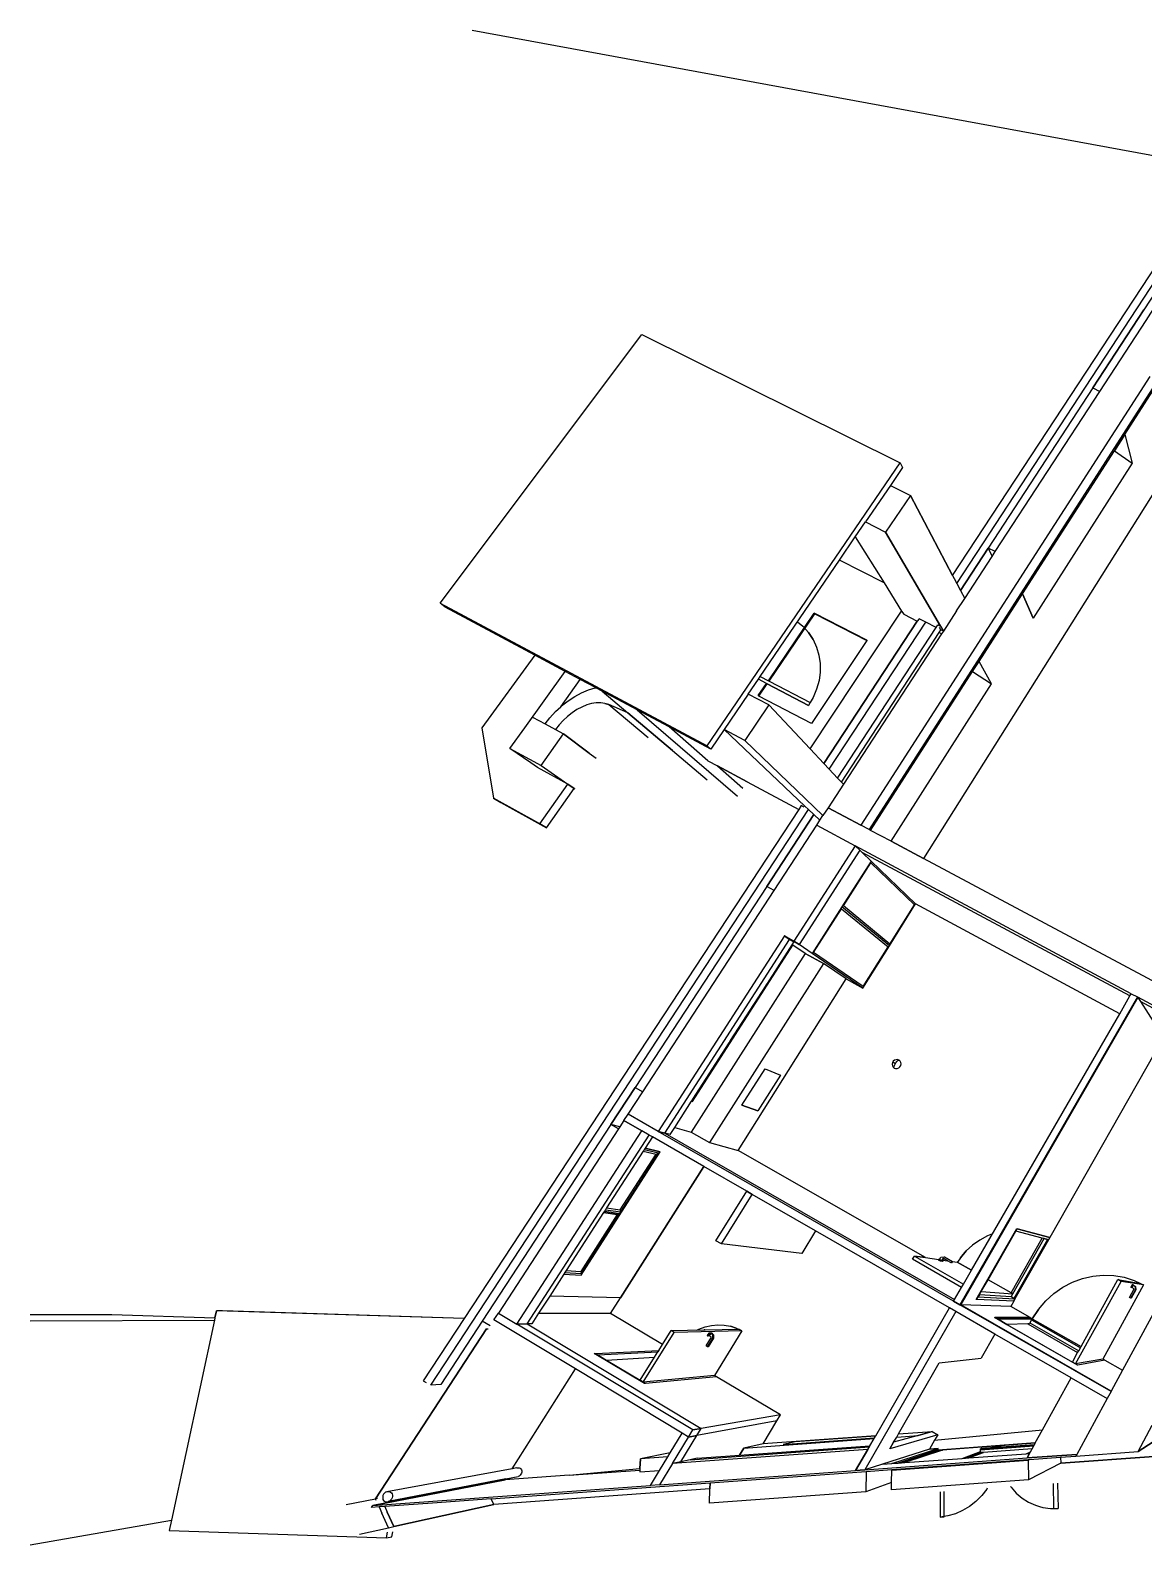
# Model space of a CAD drawing. Header units: metres. Extents: x -13.6 to 30.1, y -4.7 to 20.5.
# Drawn here: x -13.56 to 4.93, y -4.66 to 20.51 of the extents above; entities that cross this region are included whole.
import ezdxf

# ---------------------------------------------------------------- set-up
doc = ezdxf.new("R2010")
doc.units = ezdxf.units.M
for name, color, linetype in [('02_MURS_MAISON-F', 7, 'CONTINUOUS'), ('04_MENUISERIE-F', 7, 'CONTINUOUS'), ('06_CLOISON-F', 7, 'CONTINUOUS'), ('07_DOUBLAGE-F', 7, 'CONTINUOUS'), ('08_MEUBLES___SANITAIRE-F', 7, 'CONTINUOUS'), ('23_TN-F', 7, 'CONTINUOUS'), ('LAYER0-F', 7, 'CONTINUOUS'), ('TWL_LIGHT_LAYER-F', 7, 'CONTINUOUS'), ('Z_03_R-1-F', 7, 'CONTINUOUS'), ('Z_04_EXT_-F', 7, 'CONTINUOUS')]:
    doc.layers.add(name, color=color, linetype=linetype)

msp = doc.modelspace()

# ---------------------------------------------------------------- linework, layer by layer
at = {"layer": '02_MURS_MAISON-F', "color": 7}
for points in [[(1.826, 10.86), (1.961, 11.066), (2.415, 11.763), (2.469, 11.845), (4.205, 14.507), (4.973, 15.685), (5.053, 15.808), (6.541, 18.09), (6.567, 18.128), (7.147, 19.018), (7.165, 19.045)], [(1.76, 11.447), (6.212, 18.221), (6.425, 18.545)], [(1.828, 11.317), (6.534, 18.496)], [(6.429, 18.142), (4.938, 15.862), (4.088, 14.563)], [(4.088, 14.563), (4.938, 15.862)], [(4.088, 14.563), (4.205, 14.507)], [(2.35, 11.904), (1.89, 11.201)], [(1.89, 11.201), (2.35, 11.904)], [(2.35, 11.904), (2.415, 11.763)], [(2.469, 11.845), (2.35, 11.904)], [(-0.753, 7.625), (-0.795, 7.56), (-6.354, -0.896), (-6.355, -0.899), (-7.034, -1.931)], [(-6.907, -2.008), (-0.634, 7.562)], [(-1.328, 6.28), (-0.545, 7.478)], [(-0.545, 7.478), (-1.328, 6.28)], [(-0.495, 7.3), (-0.443, 7.381), (-0.393, 7.457)], [(7.422, 3.462), (1.278, 6.743), (0.737, 7.032), (0.398, 7.213), (0.373, 7.226), (0.234, 7.3)], [(4.728, 4.499), (0.144, 6.957)], [(4.706, 4.461), (0.258, 6.847)], [(0.737, 7.032), (1.278, 6.743)], [(-1.205, 6.213), (-1.328, 6.28)], [(4.535, 4.164), (1.146, 5.99)], [(4.83, 4.444), (7.251, 3.146)], [(7.229, 3.107), (4.88, 4.367)], [(7.251, 3.146), (7.229, 3.107), (7.063, 2.802), (4.583, -1.759), (4.394, -2.106), (4.391, -2.112)], [(-3.915, 2.324), (-3.513, 2.939)], [(-3.513, 2.939), (-3.915, 2.324)], [(-3.513, 2.939), (-3.387, 2.867)], [(-3.766, 2.285), (-3.915, 2.324)], [(-3.788, 2.251), (-3.915, 2.324)], [(-3.922, -0.816), (-3.757, -0.556), (-2.374, 1.628)], [(-2.374, 1.628), (-3.757, -0.556)], [(-3.757, -0.556), (-4.932, -0.525)], [(-6.053, -0.944), (-6.74, -1.996)], [(-5.923, -1.022), (-6.053, -0.944)], [(-5.557, -3.396), (-4.506, -1.737)], [(-7.034, -1.931), (-6.982, -1.962)], [(-6.74, -1.996), (-6.907, -2.008)], [(4.841, -3.11), (5.075, -2.671)], [(-5.902, -3.893), (-2.268, -3.628), (0.324, -3.439), (0.748, -3.408), (3.014, -3.243), (3.024, -3.242), (3.036, -3.241), (3.554, -3.204), (3.807, -3.185), (4.841, -3.11), (5.092, -2.946), (5.302, -2.808)], [(5.092, -2.946), (4.841, -3.11)], [(6.107, -3.116), (5.1, -3.189), (3.556, -3.302), (3.018, -3.579), (0.745, -3.746)], [(3.014, -3.252), (3.018, -3.579)], [(3.554, -3.204), (3.556, -3.302)], [(3.556, -3.302), (5.1, -3.189)], [(0.324, -3.439), (0.319, -3.777)], [(0.745, -3.746), (0.746, -3.621), (0.748, -3.417)], [(-2.271, -3.727), (-5.858, -3.989)], [(-5.674, -3.581), (-5.662, -3.563)], [(0.746, -3.621), (0.319, -3.777), (-2.28, -3.967)], [(-2.28, -3.967), (-2.271, -3.727), (-2.268, -3.628)], [(-2.268, -3.628), (-2.271, -3.727)], [(-8.312, -3.988), (-7.825, -3.896)], [(-5.858, -3.989), (-5.902, -3.893)], [(-7.61, -4.376), (-7.718, -4.135)], [(-8.093, -4.482), (-7.61, -4.376)]]:
    msp.add_lwpolyline(points, dxfattribs=at)
at = {"layer": '04_MENUISERIE-F', "color": 7}
for points in [[(-0.816, 10.68), (-0.727, 10.605), (-0.635, 10.501), (-0.558, 10.385), (-0.5, 10.259), (-0.46, 10.126), (-0.44, 9.987), (-0.439, 9.844), (-0.459, 9.701), (-0.499, 9.559), (-0.557, 9.421), (-0.607, 9.336)], [(-0.558, 10.385), (-0.635, 10.501)], [(-0.635, 9.29), (-1.318, 9.649), (-1.33, 9.655), (-1.465, 9.726)], [(-1.434, 9.771), (-1.299, 9.7), (-1.287, 9.694), (-0.605, 9.335)], [(-1.318, 9.649), (-0.635, 9.29)], [(-0.605, 9.335), (-0.635, 9.29)], [(-0.624, 9.307), (-0.634, 9.289)], [(-2.558, 2.708), (-0.891, 5.303)], [(-1.315, 4.663), (-0.9, 5.309)], [(-1.926, 3.712), (-1.331, 4.639)], [(-1.338, 4.636), (-1.331, 4.639)], [(-1.331, 4.639), (-1.335, 4.642)], [(-1.32, 4.665), (-1.315, 4.663)], [(-1.316, 4.671), (-1.315, 4.663)], [(-2.553, 2.737), (-1.942, 3.688)], [(-1.95, 3.685), (-1.942, 3.688)], [(-1.942, 3.688), (-1.946, 3.69)], [(-1.946, 3.69), (-1.942, 3.688)], [(-1.931, 3.715), (-1.926, 3.712)], [(-1.927, 3.72), (-1.926, 3.712)], [(-2.574, 2.714), (-2.558, 2.708)], [(-2.558, 2.738), (-2.553, 2.737)], [(-2.555, 2.744), (-2.553, 2.737)], [(-4.412, -0.177), (-3.096, 1.871)], [(-4.408, -0.15), (-3.768, 0.846), (-3.751, 0.872), (-3.124, 1.848)], [(-3.751, 0.872), (-3.759, 0.907), (-3.163, 1.832)], [(-3.378, 1.883), (-3.163, 1.832), (-3.124, 1.848)], [(-3.124, 1.848), (-3.364, 1.905)], [(-3.096, 1.871), (-3.347, 1.931)], [(-3.347, 1.931), (-3.096, 1.871)], [(-3.809, 0.829), (-4.416, -0.116)], [(-3.768, 0.846), (-4.408, -0.15)], [(-3.768, 0.846), (-3.809, 0.829), (-4.037, 0.861)], [(-4.037, 0.861), (-3.809, 0.829)], [(-4.023, 0.883), (-3.768, 0.846)], [(-4.006, 0.909), (-3.751, 0.872)], [(-3.986, 0.94), (-3.759, 0.907)], [(2.421, 0.507), (2.337, 0.475), (2.211, 0.406), (2.093, 0.322), (1.986, 0.224), (1.891, 0.112), (1.841, 0.037)], [(2.161, -0.58), (2.185, -0.539), (2.205, -0.505), (2.236, -0.451), (2.349, -0.253), (2.812, 0.553), (2.835, 0.593)], [(3.355, 0.411), (3.335, 0.416), (3.334, 0.416), (3.282, 0.43), (3.249, 0.438), (2.812, 0.553)], [(2.827, 0.595), (2.835, 0.593), (3.375, 0.447)], [(3.375, 0.447), (2.835, 0.593)], [(2.732, -0.537), (2.76, -0.487), (3.282, 0.43)], [(3.334, 0.416), (2.778, -0.563)], [(3.282, 0.43), (3.334, 0.416)], [(1.093, 0.086), (1.125, 0.14)], [(1.907, -0.381), (1.093, 0.086)], [(1.125, 0.14), (1.939, -0.326)], [(1.125, 0.14), (1.309, 0.114), (1.53, 0.083)], [(1.309, 0.114), (1.125, 0.14)], [(1.531, 0.086), (1.53, 0.083), (1.524, 0.073)], [(1.53, 0.083), (1.531, 0.086)], [(1.531, 0.086), (1.567, 0.065), (1.581, 0.064), (1.587, 0.063), (1.601, 0.061)], [(1.581, 0.064), (1.545, 0.084), (1.531, 0.086)], [(1.545, 0.084), (1.567, 0.122)], [(1.567, 0.065), (1.56, 0.053)], [(1.567, 0.122), (1.618, 0.128), (1.625, 0.127), (1.756, 0.051)], [(1.581, 0.064), (1.567, 0.065)], [(1.603, 0.102), (1.581, 0.064)], [(1.609, 0.099), (1.594, 0.074), (1.59, 0.067), (1.587, 0.063)], [(1.601, 0.061), (1.59, 0.067)], [(1.59, 0.067), (1.601, 0.061)], [(1.593, 0.048), (1.601, 0.061)], [(1.594, 0.074), (1.673, 0.062)], [(1.741, 0.026), (1.735, 0.027), (1.673, 0.062), (1.609, 0.099), (1.603, 0.102)], [(1.618, 0.128), (1.749, 0.052), (1.756, 0.051)], [(1.735, 0.027), (1.749, 0.052)], [(1.756, 0.051), (1.756, 0.05), (1.741, 0.026)], [(1.756, 0.05), (1.838, 0.039), (2.073, -0.095)], [(2.073, -0.095), (1.838, 0.039)], [(1.891, 0.112), (1.986, 0.224)], [(-4.697, -0.161), (-4.412, -0.177)], [(-4.68, -0.134), (-4.408, -0.15)], [(-4.659, -0.101), (-4.416, -0.116)], [(-4.416, -0.116), (-4.408, -0.15)], [(3.084, -0.902), (3.187, -0.747), (3.307, -0.607), (3.442, -0.484), (3.591, -0.38), (3.75, -0.296), (3.917, -0.233), (4.089, -0.193), (4.263, -0.177), (4.437, -0.183), (4.609, -0.213), (4.774, -0.266), (4.871, -0.312)], [(2.236, -0.451), (2.76, -0.487)], [(2.76, -0.487), (2.731, -0.471), (2.349, -0.253)], [(2.731, -0.471), (2.76, -0.487)], [(3.751, -1.621), (3.837, -1.465), (3.854, -1.433), (3.882, -1.383), (3.882, -1.383), (3.893, -1.364), (4.507, -0.252)], [(3.803, -1.651), (4.559, -0.281)], [(4.93, -0.341), (4.255, -1.572), (4.255, -1.572)], [(4.507, -0.252), (4.883, -0.314), (4.93, -0.341)], [(4.93, -0.341), (4.559, -0.281), (4.507, -0.252)], [(4.696, -0.548), (4.774, -0.406)], [(4.774, -0.406), (4.738, -0.385), (4.731, -0.384), (4.719, -0.377)], [(4.719, -0.377), (4.731, -0.384)], [(4.721, -0.562), (4.799, -0.419), (4.796, -0.367)], [(4.799, -0.367), (4.802, -0.42), (4.724, -0.562)], [(4.731, -0.384), (4.752, -0.345)], [(4.759, -0.346), (4.738, -0.385)], [(4.738, -0.385), (4.759, -0.346)], [(4.77, -0.348), (4.763, -0.347), (4.759, -0.346), (4.752, -0.345), (4.74, -0.338)], [(4.757, -0.341), (4.77, -0.348)], [(4.799, -0.367), (4.796, -0.367), (4.759, -0.346)], [(4.763, -0.347), (4.768, -0.35), (4.799, -0.367)], [(4.77, -0.348), (4.768, -0.35)], [(4.768, -0.35), (4.77, -0.348)], [(4.802, -0.42), (4.799, -0.419)], [(4.929, -0.34), (4.93, -0.341)], [(2.775, -0.61), (2.161, -0.58), (2.151, -0.58)], [(2.205, -0.505), (2.185, -0.539)], [(2.185, -0.539), (2.795, -0.573)], [(2.795, -0.573), (2.775, -0.61)], [(2.775, -0.61), (2.795, -0.573)], [(3.187, -0.747), (3.084, -0.902)], [(4.724, -0.562), (4.721, -0.562), (4.696, -0.548)], [(-2.489, -1.092), (-2.454, -1.073), (-2.351, -1.036), (-2.245, -1.012), (-2.139, -1.002), (-2.034, -1.007), (-1.931, -1.025), (-1.833, -1.058), (-1.794, -1.077)], [(2.455, -0.882), (2.465, -0.882), (3.049, -0.881)], [(4.291, -1.592), (3.842, -1.673), (3.835, -1.674), (2.455, -0.882)], [(3.049, -0.881), (2.465, -0.882)], [(2.465, -0.882), (2.503, -0.905), (2.663, -0.997), (3.751, -1.621)], [(2.503, -0.905), (3.084, -0.902)], [(3.035, -0.988), (3.007, -0.989), (2.663, -0.997), (2.503, -0.905)], [(3.045, -0.97), (3.045, -0.97), (3.854, -1.433)], [(3.882, -1.383), (3.073, -0.92)], [(3.073, -0.92), (3.073, -0.92)], [(3.073, -0.92), (3.073, -0.92)], [(-3.429, -1.925), (-3.191, -1.541), (-3.134, -1.451), (-3.12, -1.429), (-3.059, -1.33), (-2.916, -1.1)], [(-3.379, -1.955), (-2.866, -1.13)], [(-2.916, -1.1), (-2.37, -1.089), (-2.359, -1.089), (-2.349, -1.089), (-1.787, -1.077), (-1.742, -1.104)], [(-1.742, -1.104), (-2.866, -1.13), (-2.916, -1.1)], [(-2.37, -1.089), (-2.364, -1.086), (-2.354, -1.086), (-2.349, -1.089)], [(-2.364, -1.086), (-2.359, -1.089)], [(-2.354, -1.086), (-2.364, -1.086)], [(-2.335, -1.354), (-2.246, -1.209)], [(-2.246, -1.209), (-2.282, -1.188), (-2.303, -1.189), (-2.315, -1.182)], [(-2.315, -1.182), (-2.303, -1.189)], [(-2.312, -1.368), (-2.223, -1.223), (-2.222, -1.17)], [(-2.303, -1.189), (-2.279, -1.149)], [(-2.212, -1.17), (-2.212, -1.223), (-2.301, -1.368)], [(-2.226, -1.148), (-2.247, -1.149), (-2.258, -1.149), (-2.279, -1.149), (-2.291, -1.142)], [(-2.258, -1.149), (-2.282, -1.188)], [(-2.282, -1.188), (-2.258, -1.149)], [(-2.212, -1.17), (-2.222, -1.17), (-2.258, -1.149)], [(-2.247, -1.149), (-2.232, -1.158), (-2.212, -1.17)], [(-2.238, -1.141), (-2.226, -1.148)], [(-2.226, -1.148), (-2.232, -1.158)], [(-2.232, -1.158), (-2.226, -1.148)], [(-2.212, -1.223), (-2.223, -1.223)], [(-1.742, -1.104), (-2.195, -1.845)], [(-1.833, -1.058), (-1.931, -1.025)], [(-1.748, -1.101), (-1.741, -1.104)], [(-4.192, -1.481), (-4.171, -1.48), (-3.12, -1.429)], [(-2.16, -1.865), (-3.341, -1.978), (-3.36, -1.98), (-4.192, -1.481)], [(-4.171, -1.48), (-4.134, -1.502), (-3.991, -1.588), (-3.429, -1.925)], [(-4.134, -1.502), (-3.134, -1.451)], [(-3.12, -1.429), (-3.134, -1.451)], [(-2.301, -1.368), (-2.312, -1.368), (-2.335, -1.354)], [(-3.991, -1.588), (-3.191, -1.541)], [(3.842, -1.673), (3.803, -1.651)], [(4.255, -1.572), (4.255, -1.572)], [(-3.341, -1.978), (-3.379, -1.955)], [(-2.195, -1.845), (-2.194, -1.845)], [(3.134, -2.965), (1.518, -3.083), (1.504, -3.087)], [(2.221, -3.079), (2.224, -3.078), (3.107, -3.014)], [(2.221, -3.079), (3.107, -3.015)], [(3.118, -2.995), (2.487, -3.041), (2.438, -3.045), (2.389, -3.048), (2.232, -3.06), (2.224, -3.063)], [(2.224, -3.063), (3.116, -2.998)], [(2.389, -3.048), (2.464, -3.02), (2.513, -3.017), (2.562, -3.013)], [(2.438, -3.045), (2.513, -3.017), (2.523, -3.013)], [(2.562, -3.013), (2.487, -3.041)], [(2.523, -3.013), (2.513, -3.017)], [(2.562, -3.013), (2.513, -3.017)], [(1.59, -3.084), (0.964, -3.291)], [(1.504, -3.087), (1.553, -3.084)], [(1.553, -3.084), (1.541, -3.087)], [(1.541, -3.087), (1.59, -3.084)], [(1.541, -3.087), (1.553, -3.084)], [(1.921, -3.222), (2.221, -3.11)], [(1.974, -3.218), (2.222, -3.125)], [(2.027, -3.214), (2.272, -3.122)], [(2.222, -3.125), (2.221, -3.11), (2.221, -3.079)], [(2.224, -3.063), (2.224, -3.078)], [(2.224, -3.078), (2.224, -3.063)], [(2.983, -3.144), (3.052, -3.115)], [(3.014, -3.252), (3.014, -3.243)], [(0.748, -3.408), (0.748, -3.417)], [(2.334, -3.719), (2.327, -3.731), (2.244, -3.84), (2.148, -3.937), (2.042, -4.021), (1.927, -4.09), (1.806, -4.143), (1.68, -4.179), (1.552, -4.197)], [(1.622, -4.192), (1.622, -3.771)], [(2.723, -3.69), (2.73, -3.702), (2.816, -3.798), (2.913, -3.881), (3.02, -3.949), (3.136, -4.001), (3.206, -4.021), (3.258, -4.036), (3.384, -4.054), (3.511, -4.053)], [(3.442, -4.058), (3.434, -3.638)], [(3.504, -3.633), (3.511, -4.053)], [(1.552, -3.776), (1.552, -4.197)], [(1.552, -4.197), (1.622, -4.192)], [(3.511, -4.053), (3.442, -4.058)]]:
    msp.add_lwpolyline(points, dxfattribs=at)
at = {"layer": '06_CLOISON-F', "color": 7}
for points in [[(1.776, -0.609), (1.79, -0.583), (1.907, -0.381), (1.939, -0.326), (2.073, -0.095), (4.535, 4.164), (4.706, 4.461), (4.728, 4.499)], [(4.83, 4.444), (1.881, -0.67)], [(4.837, 4.433), (1.896, -0.67)], [(4.728, 4.499), (4.83, 4.444)], [(5.264, 3.772), (3.375, 0.447)], [(-3.698, 2.39), (-3.628, 2.496)], [(3.73, -1.885), (2.464, -1.157), (1.816, -0.784), (1.71, -0.723), (-0.516, 0.558), (-1.568, 1.164), (-1.657, 1.215), (-2.374, 1.628), (-3.226, 2.118), (-3.278, 2.148), (-3.399, 2.218)], [(4.391, -2.112), (1.881, -0.67), (1.776, -0.609), (-3.13, 2.21)], [(-3.021, 2.181), (1.79, -0.583)], [(1.309, 0.114), (-1.803, 1.894)], [(-2.17, 0.392), (-1.657, 1.215)], [(-2.081, 0.34), (-1.568, 1.164)], [(-1.657, 1.215), (-1.568, 1.164)], [(2.151, -0.58), (2.827, 0.595)], [(-0.744, 0.183), (-2.081, 0.34), (-2.17, 0.392)], [(0.35, -3.074), (0.377, -3.029), (0.387, -3.012), (0.455, -2.894), (0.461, -2.883), (0.479, -2.851), (0.483, -2.845), (1.71, -0.723)], [(1.776, -0.609), (1.881, -0.67)], [(3.049, -0.881), (2.725, -0.697), (1.896, -0.67), (1.881, -0.67)], [(1.881, -0.67), (1.896, -0.67)], [(4.394, -2.106), (1.896, -0.67)], [(2.775, -0.61), (2.725, -0.697)], [(-5.858, -0.922), (-5.783, -0.807)], [(-1.159, -2.6), (-2.488, -2.844), (-2.627, -2.869), (-2.733, -2.806), (-4.506, -1.737), (-5.858, -0.922)], [(-1.098, -2.497), (-2.416, -2.726), (-2.555, -2.75), (-5.478, -0.991)], [(-5.305, -0.989), (-2.416, -2.726)], [(1.816, -0.784), (0.3, -3.412)], [(0.719, -3.062), (0.78, -2.954), (0.831, -2.867), (0.859, -2.817), (1.537, -1.637)], [(1.537, -1.637), (2.236, -1.557)], [(4.291, -1.592), (4.583, -1.759)], [(-2.895, -3.31), (-2.627, -2.869), (-2.555, -2.75)], [(-2.752, -3.278), (-2.488, -2.844), (-2.416, -2.726)], [(-2.555, -2.75), (-2.416, -2.726)], [(-3.26, -3.671), (-3.11, -3.425), (-2.972, -3.198), (-2.931, -3.131), (-2.733, -2.806)], [(-2.627, -2.869), (-2.488, -2.844)], [(1.512, -2.832), (0.719, -3.062)], [(1.189, -2.841), (0.78, -2.954), (0.719, -3.062)], [(1.461, -2.921), (1.378, -3.068)], [(0.3, -3.412), (0.149, -3.423)], [(0.149, -3.423), (0.3, -3.412)], [(-3.109, -3.66), (-3.26, -3.671)]]:
    msp.add_lwpolyline(points, dxfattribs=at)
at = {"layer": '07_DOUBLAGE-F', "color": 7}
for points in [[(5.035, 14.752), (0.234, 7.3)], [(5.077, 14.55), (0.373, 7.226)], [(0.398, 7.213), (2.091, 9.851), (2.199, 10.02), (2.92, 11.143), (4.447, 13.521), (4.621, 13.793), (5.084, 14.514)], [(4.621, 13.793), (4.447, 13.521)], [(4.621, 13.793), (4.74, 13.316)], [(4.447, 13.521), (4.74, 13.316)], [(4.74, 13.316), (3.099, 10.741)], [(3.099, 10.741), (2.92, 11.143)], [(2.92, 11.143), (3.099, 10.741)], [(1.826, 10.86), (1.607, 10.524), (1.578, 10.48), (-0.054, 7.978)], [(2.091, 9.851), (2.405, 9.65)], [(2.405, 9.65), (2.199, 10.02)], [(0.737, 7.032), (2.405, 9.65)], [(0.234, 7.3), (-0.307, 7.589)], [(-0.307, 7.589), (0.234, 7.3)], [(-3.628, 2.496), (-3.387, 2.867), (-1.205, 6.213), (-0.495, 7.3)], [(-0.495, 7.3), (0.144, 6.957)], [(0.144, 6.957), (-0.875, 5.373)], [(0.218, 6.886), (-0.79, 5.315)], [(0.408, 6.702), (-0.078, 5.94), (-0.572, 5.166)], [(-0.054, 5.958), (0.401, 6.671)], [(0.401, 6.671), (1.126, 5.974)], [(-0.548, 5.185), (-0.085, 5.91)], [(-0.085, 5.91), (0.691, 5.279)], [(0.712, 5.295), (-0.078, 5.94)], [(0.719, 5.323), (-0.054, 5.958)], [(1.126, 5.974), (0.719, 5.323)], [(0.719, 5.323), (1.126, 5.974)], [(-1.034, 5.46), (-3.13, 2.21)], [(-3.021, 2.181), (-0.948, 5.402)], [(-2.932, 2.157), (-2.855, 2.277), (-2.574, 2.714), (-2.558, 2.738), (-2.555, 2.744), (-1.95, 3.685), (-1.946, 3.69), (-1.931, 3.715), (-1.927, 3.72), (-1.338, 4.636), (-1.335, 4.642), (-1.32, 4.665), (-1.316, 4.671), (-0.904, 5.312), (-0.877, 5.354)], [(-0.877, 5.354), (-0.948, 5.402), (-1.034, 5.46)], [(-1.034, 5.46), (-0.948, 5.402)], [(0.27, 4.59), (-0.572, 5.166), (-0.79, 5.315), (-0.875, 5.373), (-1.034, 5.46)], [(-0.79, 5.315), (-0.948, 5.402)], [(-0.904, 5.312), (-0.9, 5.309)], [(-0.875, 5.373), (-0.79, 5.315)], [(-0.688, 5.165), (-2.583, 2.2)], [(-0.009, 4.744), (-0.386, 4.999), (-0.688, 5.165)], [(-0.688, 5.165), (-0.386, 4.999)], [(0.277, 4.617), (-0.548, 5.185)], [(0.691, 5.279), (0.277, 4.617)], [(0.277, 4.617), (0.691, 5.279)], [(-0.386, 4.999), (-2.275, 2.024)], [(-1.739, 2.646), (-1.355, 3.253)], [(-1.1, 3.144), (-1.473, 2.553)], [(-1.355, 3.253), (-1.1, 3.144)], [(-1.473, 2.553), (-1.739, 2.646)], [(-1.739, 2.646), (-1.473, 2.553)], [(-3.698, 2.39), (-3.766, 2.285), (-3.788, 2.251), (-5.783, -0.807)], [(-3.399, 2.218), (-3.698, 2.39)], [(-3.698, 2.39), (-3.399, 2.218)], [(-3.13, 2.21), (-3.628, 2.496)], [(-5.478, -0.991), (-3.399, 2.218)], [(-5.305, -0.989), (-3.278, 2.148)], [(-3.226, 2.118), (-3.347, 1.931), (-3.364, 1.905), (-3.378, 1.883), (-3.986, 0.94), (-4.006, 0.909), (-4.023, 0.883), (-4.037, 0.861), (-4.659, -0.101), (-4.68, -0.134), (-4.697, -0.161), (-4.932, -0.525), (-5.117, -0.811), (-5.231, -0.989)], [(-5.783, -0.807), (-5.478, -0.991)], [(2.996, -3.215), (3.044, -3.128), (3.052, -3.115), (3.08, -3.063), (3.107, -3.015), (3.107, -3.014), (3.116, -2.998), (3.118, -2.995), (3.13, -2.972), (3.132, -2.969), (3.134, -2.965), (3.253, -2.75), (3.73, -1.885)], [(3.73, -1.885), (4.327, -2.229)], [(-2.484, -3.22), (-1.781, -3.169), (0.387, -3.012)], [(-1.71, -3.051), (0.455, -2.894)], [(0.479, -2.851), (-0.855, -2.948), (-1.052, -2.993)], [(-1.052, -2.993), (0.461, -2.883)], [(0.831, -2.867), (1.189, -2.841), (1.419, -2.777)], [(1.419, -2.777), (1.189, -2.841)], [(0.35, -3.074), (-2.895, -3.31)], [(-2.597, -3.245), (0.377, -3.029)], [(0.149, -3.423), (0.35, -3.074)], [(0.35, -3.074), (0.149, -3.423)], [(0.3, -3.412), (2.996, -3.215), (3.824, -3.155)], [(0.594, -3.318), (0.749, -3.307), (0.858, -3.299), (0.911, -3.295), (0.964, -3.291), (1.921, -3.222), (1.974, -3.218), (2.027, -3.214), (2.983, -3.144), (3.013, -3.142), (3.044, -3.128)], [(0.749, -3.307), (1.518, -3.058)], [(1.518, -3.058), (1.378, -3.068)], [(1.378, -3.068), (1.518, -3.058)], [(1.518, -3.083), (1.518, -3.058)], [(3.044, -3.128), (2.996, -3.215)], [(3.824, -3.155), (2.996, -3.215)], [(3.824, -3.155), (3.807, -3.185)], [(-4.609, -3.503), (-3.435, -3.418)], [(-2.895, -3.31), (-3.109, -3.66)], [(-3.109, -3.66), (0.149, -3.423)], [(0.858, -3.299), (0.749, -3.307)], [(-7.87, -4.007), (-3.26, -3.671)], [(-5.902, -3.893), (-6.881, -3.965), (-7.673, -4.022), (-7.766, -4.029), (-7.89, -4.038)], [(-7.89, -4.038), (-7.87, -4.007)]]:
    msp.add_lwpolyline(points, dxfattribs=at)
at = {"layer": '08_MEUBLES___SANITAIRE-F', "color": 7}
for points in [[(-3.426, -3.231), (-3.434, -3.39), (-3.435, -3.418), (-3.437, -3.448)], [(-3.434, -3.39), (-3.426, -3.231)], [(-2.931, -3.131), (-3.426, -3.231)], [(-2.972, -3.198), (-3.426, -3.231)], [(-3.437, -3.448), (-3.11, -3.425)]]:
    msp.add_lwpolyline(points, dxfattribs=at)
at = {"layer": '23_TN-F', "color": 7}
msp.add_lwpolyline([(-6.221, 20.507), (6.212, 18.221)], dxfattribs=at)
at = {"layer": 'LAYER0-F', "color": 7}
for points in [[(4.088, 14.563), (2.35, 11.904)], [(5.668, 14.225), (5.736, 13.829), (1.278, 6.743)], [(0.726, 12.945), (0.313, 12.338)], [(0.621, 11.324), (-0.12, 11.702)], [(1.487, 10.585), (1.314, 10.673), (1.203, 10.73)], [(1.578, 10.48), (1.537, 10.501)], [(-1.634, 9.477), (-2.034, 8.89)], [(-2.306, 8.37), (-2.947, 8.931)], [(-4.63, 7.983), (-5.132, 8.257), (-5.244, 8.333)], [(-0.054, 7.978), (-0.307, 7.589), (-0.393, 7.457)], [(-0.704, 7.599), (-0.753, 7.625)], [(-0.443, 7.381), (-0.545, 7.478), (-0.634, 7.562), (-0.692, 7.617)], [(1.146, 5.99), (0.408, 6.702), (0.258, 6.847), (0.218, 6.886), (0.144, 6.957)], [(0.144, 6.957), (0.218, 6.886)], [(-1.328, 6.28), (-3.513, 2.939)], [(0.27, 4.59), (0.712, 5.295), (1.146, 5.99)], [(-0.688, 5.165), (-0.891, 5.303), (-0.9, 5.309)], [(-0.9, 5.309), (-0.891, 5.303)], [(-1.803, 1.894), (-0.009, 4.744)], [(-0.009, 4.744), (0.27, 4.59)], [(4.83, 4.444), (4.837, 4.433), (4.88, 4.367), (5.264, 3.772)], [(-3.915, 2.324), (-6.053, -0.944)], [(-2.855, 2.277), (-2.583, 2.2), (-2.275, 2.024), (-1.803, 1.894)], [(-2.932, 2.157), (-3.021, 2.181), (-3.13, 2.21)], [(-3.13, 2.21), (-3.021, 2.181)], [(-0.516, 0.558), (-0.744, 0.183)], [(3.335, 0.416), (2.778, -0.563)], [(3.375, 0.447), (3.355, 0.411)], [(1.593, 0.048), (1.56, 0.053), (1.524, 0.073)], [(4.74, -0.338), (4.719, -0.377)], [(4.757, -0.341), (4.74, -0.338)], [(2.795, -0.573), (2.778, -0.563), (2.778, -0.563), (2.732, -0.537), (2.205, -0.505)], [(-12.204, -0.833), (-10.492, -0.887)], [(-10.466, -0.77), (-10.492, -0.887), (-10.5, -0.927), (-11.216, -4.25), (-11.253, -4.419)], [(-10.492, -0.887), (-10.466, -0.77)], [(-6.355, -0.899), (-10.466, -0.77)], [(-6.354, -0.896), (-10.366, -0.77), (-10.466, -0.77)], [(-5.231, -0.989), (-5.305, -0.989), (-5.478, -0.991)], [(-5.478, -0.991), (-5.305, -0.989)], [(-3.059, -1.33), (-3.922, -0.816), (-5.117, -0.811)], [(-5.117, -0.811), (-3.922, -0.816)], [(3.045, -0.97), (3.035, -0.988)], [(3.073, -0.92), (3.045, -0.97)], [(3.049, -0.881), (3.084, -0.902)], [(3.084, -0.902), (3.073, -0.92)], [(3.073, -0.92), (3.882, -1.383)], [(3.882, -1.383), (3.073, -0.92)], [(-7.825, -3.896), (-5.981, -1.069)], [(-5.981, -1.069), (-7.825, -3.896)], [(-5.981, -1.069), (-5.954, -1.069)], [(-2.291, -1.142), (-2.315, -1.182)], [(-2.238, -1.141), (-2.291, -1.142)], [(2.464, -1.157), (2.236, -1.557)], [(4.255, -1.572), (3.803, -1.651), (3.751, -1.621)], [(4.291, -1.592), (4.255, -1.572)], [(-2.195, -1.845), (-3.379, -1.955), (-3.429, -1.925)], [(-1.098, -2.497), (-2.16, -1.865), (-2.194, -1.845)], [(4.391, -2.112), (4.327, -2.229), (3.824, -3.155)], [(-1.385, -2.98), (-1.159, -2.6), (-1.098, -2.497)], [(0.483, -2.845), (-1.385, -2.98), (-1.71, -3.051)], [(0.859, -2.817), (1.419, -2.777), (1.512, -2.832)], [(1.512, -2.832), (1.461, -2.921)], [(3.132, -2.969), (2.523, -3.013), (1.553, -3.084)], [(3.13, -2.972), (2.562, -3.013)], [(-2.484, -3.22), (-2.597, -3.245), (-2.752, -3.278), (-2.895, -3.31)], [(-1.71, -3.051), (-1.781, -3.169)], [(-1.781, -3.169), (-1.71, -3.051)], [(1.378, -3.068), (0.594, -3.318), (0.3, -3.412)], [(0.748, -3.417), (3.014, -3.252), (3.024, -3.247), (3.036, -3.241)], [(1.504, -3.087), (0.858, -3.299)], [(1.541, -3.087), (0.911, -3.295)], [(2.464, -3.02), (1.59, -3.084)], [(3.08, -3.063), (2.272, -3.122), (2.222, -3.125)], [(3.036, -3.241), (3.024, -3.247)], [(3.024, -3.242), (3.024, -3.247)], [(-4.609, -3.503), (-5.674, -3.581), (-7.87, -4.007)], [(-5.476, -3.381), (-5.458, -3.378), (-5.44, -3.38), (-5.424, -3.387), (-5.411, -3.398), (-5.402, -3.413), (-5.396, -3.43), (-5.396, -3.449), (-5.4, -3.469), (-5.409, -3.487), (-5.422, -3.502), (-5.437, -3.515), (-5.455, -3.523)], [(-5.437, -3.515), (-5.422, -3.502)], [(-7.87, -4.007), (-5.674, -3.581)], [(-7.794, -3.89), (-7.825, -3.896)], [(-7.814, -3.922), (-7.825, -3.896)], [(-7.673, -4.022), (-7.63, -4.117), (-7.523, -4.356)], [(-7.61, -4.376), (-7.523, -4.356), (-5.858, -3.989)], [(-5.858, -3.989), (-7.523, -4.356)], [(-5.858, -3.989), (-5.902, -3.893)], [(-7.766, -4.029), (-7.718, -4.135)], [(-7.523, -4.356), (-7.63, -4.117)], [(-11.253, -4.419), (-7.641, -4.545), (-7.553, -4.524)], [(-7.641, -4.545), (-7.624, -4.448)], [(-7.553, -4.524), (-7.538, -4.442)]]:
    msp.add_lwpolyline(points, dxfattribs=at)
at = {"layer": 'TWL_LIGHT_LAYER-F', "color": 7}
for points in [[(0.87, 3.395), (0.846, 3.403), (0.82, 3.402), (0.795, 3.393), (0.775, 3.376), (0.761, 3.353), (0.755, 3.327), (0.759, 3.302), (0.771, 3.28), (0.79, 3.264), (0.814, 3.256), (0.84, 3.257), (0.865, 3.267), (0.885, 3.284), (0.899, 3.306), (0.905, 3.332), (0.901, 3.358), (0.889, 3.379), (0.87, 3.395)], [(0.767, 3.365), (0.81, 3.341)], [(0.79, 3.264), (0.786, 3.272), (0.787, 3.286), (0.793, 3.306), (0.804, 3.329), (0.818, 3.352), (0.833, 3.372), (0.848, 3.387), (0.861, 3.395), (0.87, 3.395)], [(0.846, 3.403), (0.87, 3.395)]]:
    msp.add_lwpolyline(points, dxfattribs=at)
at = {"layer": 'Z_03_R-1-F', "color": 7}
for points in [[(2.731, -0.471), (3.249, 0.438)], [(3.355, 0.411), (2.795, -0.573)], [(3.007, -0.989), (3.837, -1.465)], [(3.084, -0.902), (3.893, -1.364)], [(4.255, -1.572), (4.255, -1.572)], [(1.461, -2.921), (3.253, -2.75)], [(-5.476, -3.381), (-5.557, -3.396), (-7.637, -3.776), (-7.657, -3.785), (-7.675, -3.799), (-7.69, -3.817), (-7.701, -3.839), (-7.706, -3.861), (-7.706, -3.883), (-7.701, -3.904), (-7.69, -3.921), (-7.675, -3.934), (-7.657, -3.942), (-7.636, -3.944), (-7.615, -3.94), (-5.662, -3.563), (-5.455, -3.523)], [(-4.609, -3.503), (-3.434, -3.39)], [(-7.637, -3.776), (-7.615, -3.772), (-7.595, -3.774), (-7.577, -3.782), (-7.561, -3.795), (-7.551, -3.813), (-7.545, -3.833), (-7.545, -3.855), (-7.551, -3.877), (-7.561, -3.898), (-7.576, -3.917), (-7.595, -3.931), (-7.615, -3.94)], [(-5.662, -3.563), (-7.615, -3.94)]]:
    msp.add_lwpolyline(points, dxfattribs=at)
at = {"layer": 'Z_04_EXT_-F', "color": 7}
for points in [[(-6.752, 10.986), (-3.402, 15.453)], [(-3.402, 15.453), (0.887, 13.32), (0.928, 13.242)], [(-2.319, 8.618), (0.887, 13.32)], [(0.928, 13.242), (0.726, 12.945)], [(0.726, 12.945), (1.058, 12.779), (1.76, 11.447), (1.788, 11.395), (1.828, 11.317), (1.89, 11.201), (1.961, 11.066)], [(1.058, 12.779), (0.646, 12.17)], [(1.76, 11.447), (1.058, 12.779)], [(-1.634, 9.477), (-1.465, 9.726), (-1.434, 9.771), (-0.12, 11.702), (0.143, 12.088), (0.313, 12.338)], [(0.313, 12.338), (0.646, 12.17), (1.557, 10.608), (1.607, 10.524)], [(0.143, 12.088), (0.621, 11.324), (0.914, 10.856), (0.948, 10.803), (1.174, 10.686)], [(1.557, 10.608), (0.646, 12.17)], [(-2.257, 8.562), (-2.947, 8.931), (-3.479, 9.215), (-4.063, 9.527), (-4.164, 9.581), (-4.169, 9.584), (-4.425, 9.721), (-4.674, 9.854), (-5.18, 10.124), (-6.666, 10.919), (-6.752, 10.986)], [(-6.752, 10.986), (-2.319, 8.618), (-2.257, 8.562)], [(-1.299, 9.7), (-0.537, 10.823)], [(-0.605, 8.565), (0.914, 10.856)], [(-0.537, 10.823), (0.336, 10.373)], [(0.336, 10.373), (-0.537, 10.823)], [(-0.537, 10.823), (-0.529, 10.812), (0.333, 10.367)], [(-0.529, 10.812), (-0.537, 10.823)], [(-1.287, 9.694), (-0.529, 10.812)], [(1.203, 10.73), (1.174, 10.686), (-0.38, 8.325)], [(-0.38, 8.325), (1.174, 10.686)], [(-0.29, 8.23), (1.314, 10.673)], [(-0.15, 8.081), (1.487, 10.585), (1.516, 10.629)], [(1.516, 10.629), (1.557, 10.608)], [(1.607, 10.524), (1.566, 10.544), (1.542, 10.585)], [(0.336, 10.373), (0.333, 10.367), (-0.586, 8.986)], [(-0.087, 8.013), (1.537, 10.501), (1.566, 10.544)], [(-5.18, 10.124), (-6.058, 8.914)], [(-5.346, 8.918), (-4.674, 9.854)], [(-5.008, 8.982), (-4.93, 9.082), (-4.836, 9.186), (-4.749, 9.266), (-4.734, 9.28), (-4.626, 9.365), (-4.515, 9.438), (-4.401, 9.499), (-4.287, 9.547), (-4.174, 9.58), (-4.173, 9.58), (-4.164, 9.581)], [(-4.749, 9.266), (-4.425, 9.721)], [(-4.173, 9.58), (-4.169, 9.584)], [(-4.164, 9.581), (-4.173, 9.58)], [(-1.468, 9.451), (-1.33, 9.655)], [(-1.456, 9.444), (-1.318, 9.649)], [(-3.634, 9.165), (-3.952, 9.303), (-4.015, 9.323), (-4.085, 9.333), (-4.159, 9.331), (-4.237, 9.319), (-4.317, 9.296), (-4.398, 9.262), (-4.479, 9.219), (-4.558, 9.167), (-4.634, 9.107), (-4.706, 9.04), (-4.773, 8.967), (-4.834, 8.888)], [(-4.063, 9.527), (-3.634, 9.165), (-2.892, 8.539), (-2.317, 8.053)], [(-4.015, 9.323), (-3.952, 9.303)], [(-0.054, 7.978), (-0.087, 8.013), (-0.117, 8.045), (-0.15, 8.081), (-0.29, 8.23), (-0.38, 8.325), (-0.605, 8.565), (-1.293, 9.298), (-1.634, 9.477)], [(-0.586, 8.986), (-1.456, 9.444), (-1.468, 9.451)], [(-5.594, 8.572), (-5.346, 8.917), (-5.218, 9.096)], [(-5.218, 9.096), (-5.008, 8.982), (-4.834, 8.888), (-4.702, 8.817), (-4.274, 8.497), (-4.161, 8.412)], [(-3.952, 9.303), (-3.295, 8.755)], [(-2.892, 8.539), (-3.634, 9.165)], [(-3.479, 9.215), (-1.811, 7.781)], [(-1.293, 9.298), (-1.692, 8.708)], [(-6.058, 8.914), (-5.864, 7.745)], [(-5.346, 8.917), (-5.346, 8.918)], [(-5.076, 8.289), (-4.702, 8.817)], [(-4.274, 8.497), (-4.702, 8.817)], [(-2.034, 8.89), (-2.257, 8.562)], [(-0.393, 7.457), (-1.692, 8.708), (-2.034, 8.89)], [(-0.692, 7.617), (-2.034, 8.89)], [(-5.594, 8.572), (-5.076, 8.289), (-4.63, 7.983), (-4.523, 7.91), (-4.516, 7.905)], [(-5.244, 8.333), (-5.594, 8.572)], [(-2.257, 8.562), (-2.319, 8.618)], [(-2.306, 8.37), (-2.147, 8.285), (-1.652, 8.019), (-0.795, 7.56)], [(-2.147, 8.285), (-1.723, 7.912)], [(-1.652, 8.019), (-2.147, 8.285)], [(-5.095, 7.321), (-4.63, 7.983)], [(-4.983, 7.253), (-4.524, 7.909), (-4.523, 7.91)], [(-4.523, 7.91), (-4.63, 7.983)], [(-5.864, 7.745), (-5.746, 7.674), (-4.983, 7.253)], [(-4.983, 7.253), (-5.095, 7.321), (-5.864, 7.745)], [(-5.864, 7.745), (-5.095, 7.321)], [(-13.559, -0.831), (-12.204, -0.833)], [(-13.559, -0.936), (-10.5, -0.927)], [(-13.559, -4.657), (-11.216, -4.25)]]:
    msp.add_lwpolyline(points, dxfattribs=at)

doc.saveas('drawing.dxf')
